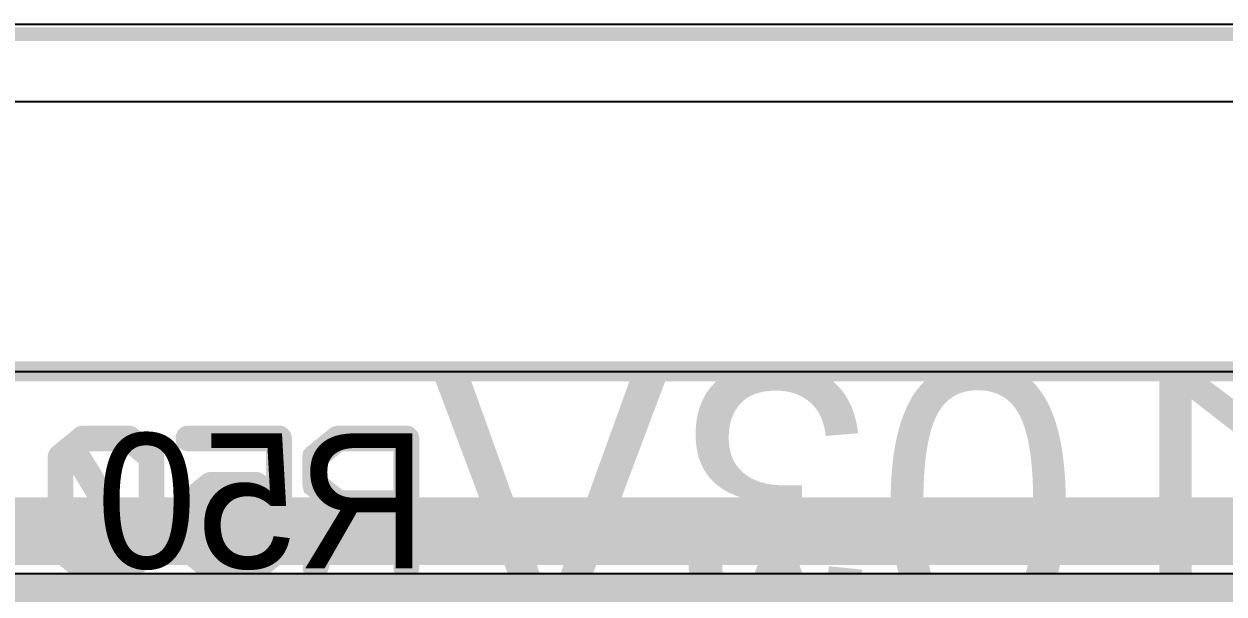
# Model space of a CAD drawing. Extents: x -19 to 284, y -54 to 100.
# Drawn here: x 38.01 to 46.91, y 95.85 to 100.08 of the extents above; entities that cross this region are included whole.
import ezdxf
from ezdxf.enums import TextEntityAlignment as Align

# ---------------------------------------------------------------- set-up
doc = ezdxf.new("R2010")
doc.units = 0
doc.header["$MEASUREMENT"] = 0
for name, color, linetype in [('ASSEMBLY_PART_NUMBERS_BTM', 191, 'CONTINUOUS'), ('BOARD_OUTLINE', 10, 'CONTINUOUS'), ('DRILL_DRAWING', 21, 'CONTINUOUS'), ('GENERATED_SILKSCREEN_BTM', 255, 'CONTINUOUS'), ('GENERATED_SILKSCREEN_TOP', 140, 'CONTINUOUS'), ('MANUFACTURING_OUTLINES', 10, 'CONTINUOUS'), ('PLANE_SHAPES_LAYER_TOP', 150, 'CONTINUOUS'), ('ROUTE_BORDER', 151, 'CONTINUOUS'), ('SILKSCREEN_OUTLINES_BTM', 211, 'CONTINUOUS'), ('SILKSCREEN_OUTLINES_TOP', 150, 'CONTINUOUS'), ('SILKSCREEN_REF_DES_BTM', 211, 'CONTINUOUS'), ('TRACES_LAYER_TOP', 150, 'CONTINUOUS')]:
    doc.layers.add(name, color=color, linetype=linetype)
doc.styles.add('VERIBEST_GERBER_0', font='txt')

msp = doc.modelspace()

# ---------------------------------------------------------------- hatches: boundary and pattern name
at = {"layer": 'PLANE_SHAPES_LAYER_TOP'}
msp.add_hatch(color=256, dxfattribs=at).paths.add_polyline_path([(120.5, 68), (44.5, 68), (44.5, 87.5), (30.5, 87.5), (30.5, 68), (3, 68), (3, 90.75), (6.5, 90.75), (6.5, 88.5), (13.5, 88.5), (13.5, 96), (51.5, 96), (51.5, 88.5), (58.5, 88.5), (58.5, 96), (96, 96), (96, 88), (104, 88), (104, 96), (119, 96), (119, 90.5), (120.5, 90.5)], flags=0)

# ---------------------------------------------------------------- linework, layer by layer
at = {"layer": 'BOARD_OUTLINE', "const_width": 0.1}
msp.add_lwpolyline([(0, 1.5), (0, 98.5, -0.41421356), (1.5, 100), (278.5, 100, -0.41421356), (280, 98.5), (280, 1.5, -0.41421356), (278.5, 0), (1.5, 0, -0.41421356)], format="xyb", close=True, dxfattribs=at)
at = {"layer": 'GENERATED_SILKSCREEN_BTM', "const_width": 0.15}
for points in [[(0.25, 97.5), (279.75, 97.5)], [(38.9665, 96.882), (38.7985, 97.019), (38.7945, 97.02), (38.7925, 97.021), (38.7905, 97.022), (38.7865, 97.023), (38.4495, 97.023), (38.4455, 97.022), (38.4435, 97.021), (38.4405, 97.02), (38.4365, 97.019), (38.2685, 96.882), (38.2655, 96.877), (38.2645, 96.873), (38.2625, 96.87), (38.2615, 96.866), (38.2615, 96.18), (38.2625, 96.177), (38.2645, 96.17), (38.2655, 96.168), (38.2685, 96.164), (38.4365, 96.027), (38.4405, 96.026), (38.4435, 96.025), (38.4445, 96.024), (38.4465, 96.023), (38.4495, 96.023), (38.7865, 96.023), (38.7905, 96.024), (38.7945, 96.025), (38.7985, 96.027), (38.9665, 96.164), (38.9695, 96.166), (38.9705, 96.167), (38.9725, 96.17), (38.9745, 96.177), (38.9755, 96.18), (38.9755, 96.866), (38.9745, 96.87), (38.9725, 96.873), (38.9715, 96.877), (38.9665, 96.882)], [(39.7325, 96.679), (39.7365, 96.678), (39.7395, 96.677), (39.7435, 96.675), (39.8795, 96.565), (39.8795, 96.982), (39.2265, 96.982), (39.2195, 96.984), (39.2135, 96.988), (39.2105, 96.995), (39.2095, 97.002), (39.2105, 97.01), (39.2135, 97.016), (39.2195, 97.021), (39.2265, 97.023), (39.9015, 97.023), (39.9085, 97.021), (39.9145, 97.016), (39.9195, 97.01), (39.9215, 97.003), (39.9215, 96.522), (39.9205, 96.515), (39.9175, 96.51), (39.9135, 96.507), (39.9065, 96.505), (39.9025, 96.503), (39.8975, 96.502), (39.8925, 96.503), (39.8885, 96.506), (39.7255, 96.639), (39.4025, 96.639), (39.2465, 96.512), (39.2465, 96.19), (39.4025, 96.065), (39.7255, 96.065), (39.8885, 96.197), (39.8955, 96.2), (39.9015, 96.2), (39.9085, 96.196), (39.9135, 96.191), (39.9175, 96.184), (39.9195, 96.177), (39.9185, 96.173), (39.9175, 96.17), (39.9155, 96.167), (39.9125, 96.165), (39.7435, 96.027), (39.7405, 96.025), (39.7365, 96.025), (39.7325, 96.023), (39.3955, 96.023), (39.3935, 96.023), (39.3915, 96.024), (39.3905, 96.024), (39.3885, 96.025), (39.3865, 96.025), (39.3825, 96.027), (39.2135, 96.165), (39.2105, 96.168), (39.2095, 96.17), (39.2075, 96.176), (39.2065, 96.18), (39.2065, 96.522), (39.2075, 96.526), (39.2095, 96.532), (39.2095, 96.534), (39.2115, 96.535), (39.2125, 96.537), (39.2135, 96.539), (39.3825, 96.675), (39.3875, 96.677), (39.3915, 96.678), (39.3955, 96.679), (39.7325, 96.679)], [(40.1575, 96.643), (40.1545, 96.645), (40.1535, 96.65), (40.1515, 96.655), (40.1505, 96.66), (40.1505, 96.866), (40.1515, 96.871), (40.1535, 96.874), (40.1535, 96.877), (40.1545, 96.878), (40.1565, 96.879), (40.1575, 96.881), (40.3275, 97.019), (40.3325, 97.021), (40.3365, 97.022), (40.3405, 97.023), (40.8445, 97.023), (40.8535, 97.021), (40.8595, 97.016), (40.8645, 97.01), (40.8665, 97.003), (40.8665, 96.043), (40.8645, 96.035), (40.8595, 96.03), (40.8535, 96.027), (40.8465, 96.026), (40.8385, 96.027), (40.8315, 96.03), (40.8265, 96.035), (40.8245, 96.043), (40.8245, 96.503), (40.3545, 96.503), (40.1905, 96.037), (40.1865, 96.03), (40.1795, 96.026), (40.1725, 96.025), (40.1655, 96.027), (40.1595, 96.03), (40.1545, 96.035), (40.1525, 96.042), (40.1535, 96.05), (40.3175, 96.516), (40.1575, 96.643)], [(38.8435, 96.114), (38.7805, 96.064), (38.4575, 96.064), (38.3015, 96.19), (38.3015, 96.856), (38.3605, 96.903), (38.8435, 96.114)], [(38.9345, 96.856), (38.9345, 96.19), (38.8755, 96.14), (38.3915, 96.929), (38.4575, 96.982), (38.7805, 96.982), (38.9345, 96.856)], [(40.8245, 96.982), (40.3465, 96.982), (40.1905, 96.856), (40.1905, 96.67), (40.3465, 96.543), (40.8245, 96.543), (40.8245, 96.982)]]:
    msp.add_lwpolyline(points, dxfattribs=at)
at = {"layer": 'GENERATED_SILKSCREEN_TOP', "const_width": 0.15}
msp.add_lwpolyline([(0.25, 97.5), (279.75, 97.5)], dxfattribs=at)
at = {"layer": 'MANUFACTURING_OUTLINES'}
msp.add_lwpolyline([(280.075405, 1.5, -0.41421356), (278.5, -0.075405), (1.5, -0.075405, -0.41421356), (-0.075405, 1.5), (-0.075405, 98.5, -0.41421356), (1.5, 100.075405), (278.5, 100.075405, -0.41421356), (280.075405, 98.5)], format="xyb", close=True, dxfattribs=at)
at = {"layer": 'PLANE_SHAPES_LAYER_TOP'}
msp.add_lwpolyline([(120.5, 68), (44.5, 68), (44.5, 87.5), (30.5, 87.5), (30.5, 68), (3, 68), (3, 90.75), (6.5, 90.75), (6.5, 88.5), (13.5, 88.5), (13.5, 96), (51.5, 96), (51.5, 88.5), (58.5, 88.5), (58.5, 96), (96, 96), (96, 88), (104, 88), (104, 96), (119, 96), (119, 90.5), (120.5, 90.5)], close=True, dxfattribs=at)
at = {"layer": 'ROUTE_BORDER'}
msp.add_lwpolyline([(0.635, 0.635), (0.635, 99.5), (279.5, 99.5), (279.5, 0.635)], close=True, dxfattribs=at)
at = {"layer": 'SILKSCREEN_OUTLINES_BTM'}
msp.add_lwpolyline([(0.25, 97.5), (279.75, 97.5)], dxfattribs=at)
at = {"layer": 'SILKSCREEN_OUTLINES_TOP'}
msp.add_lwpolyline([(0.25, 97.5), (279.75, 97.5)], dxfattribs=at)
at = {"layer": 'TRACES_LAYER_TOP', "const_width": 0.5}
msp.add_lwpolyline([(17.8, 94.6), (18.752588, 95.552588), (21.922414, 95.552588), (22.684464, 96.314638), (57.651429, 96.314638), (61.6, 92.366067), (61.6, 81.8)], dxfattribs=at)

# ---------------------------------------------------------------- texts
at = {"layer": 'ASSEMBLY_PART_NUMBERS_BTM', "style": 'VERIBEST_GERBER_0', "text_generation_flag": 2}
msp.add_text('ERJ-8GEYJ103V', height=2.032, dxfattribs=at).set_placement((62, 97.54), align=Align.TOP_LEFT)
at = {"layer": 'DRILL_DRAWING', "style": 'VERIBEST_GERBER_0'}
for p in [(38.6, 95.3), (43.6, 95.1)]:
    msp.add_text('A', height=2, dxfattribs=at).set_placement(p, align=Align.MIDDLE_CENTER)
at = {"layer": 'SILKSCREEN_REF_DES_BTM', "style": 'VERIBEST_GERBER_0', "text_generation_flag": 2}
msp.add_text('R50', height=1, dxfattribs=at).set_placement((41, 97.04), align=Align.TOP_LEFT)

doc.saveas('drawing.dxf')
